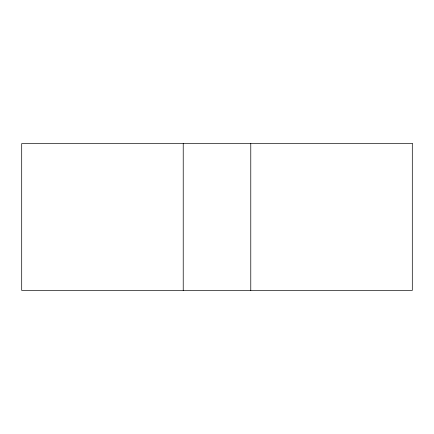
<?xml version="1.0" encoding="UTF-8"?>
<svg xmlns="http://www.w3.org/2000/svg" width="434" height="434" viewBox="0 0 434 434"><rect width="100%" height="100%" fill="white"/><g stroke="black" fill="none" stroke-linecap="round" stroke-linejoin="round"><path stroke-width="0.65" d="M250.776 143.578L250.776 290.422M183.224 143.578L183.224 290.422M412.3 143.578L21.7 143.578L21.7 290.422L412.3 290.422L412.3 143.578"/></g></svg>
